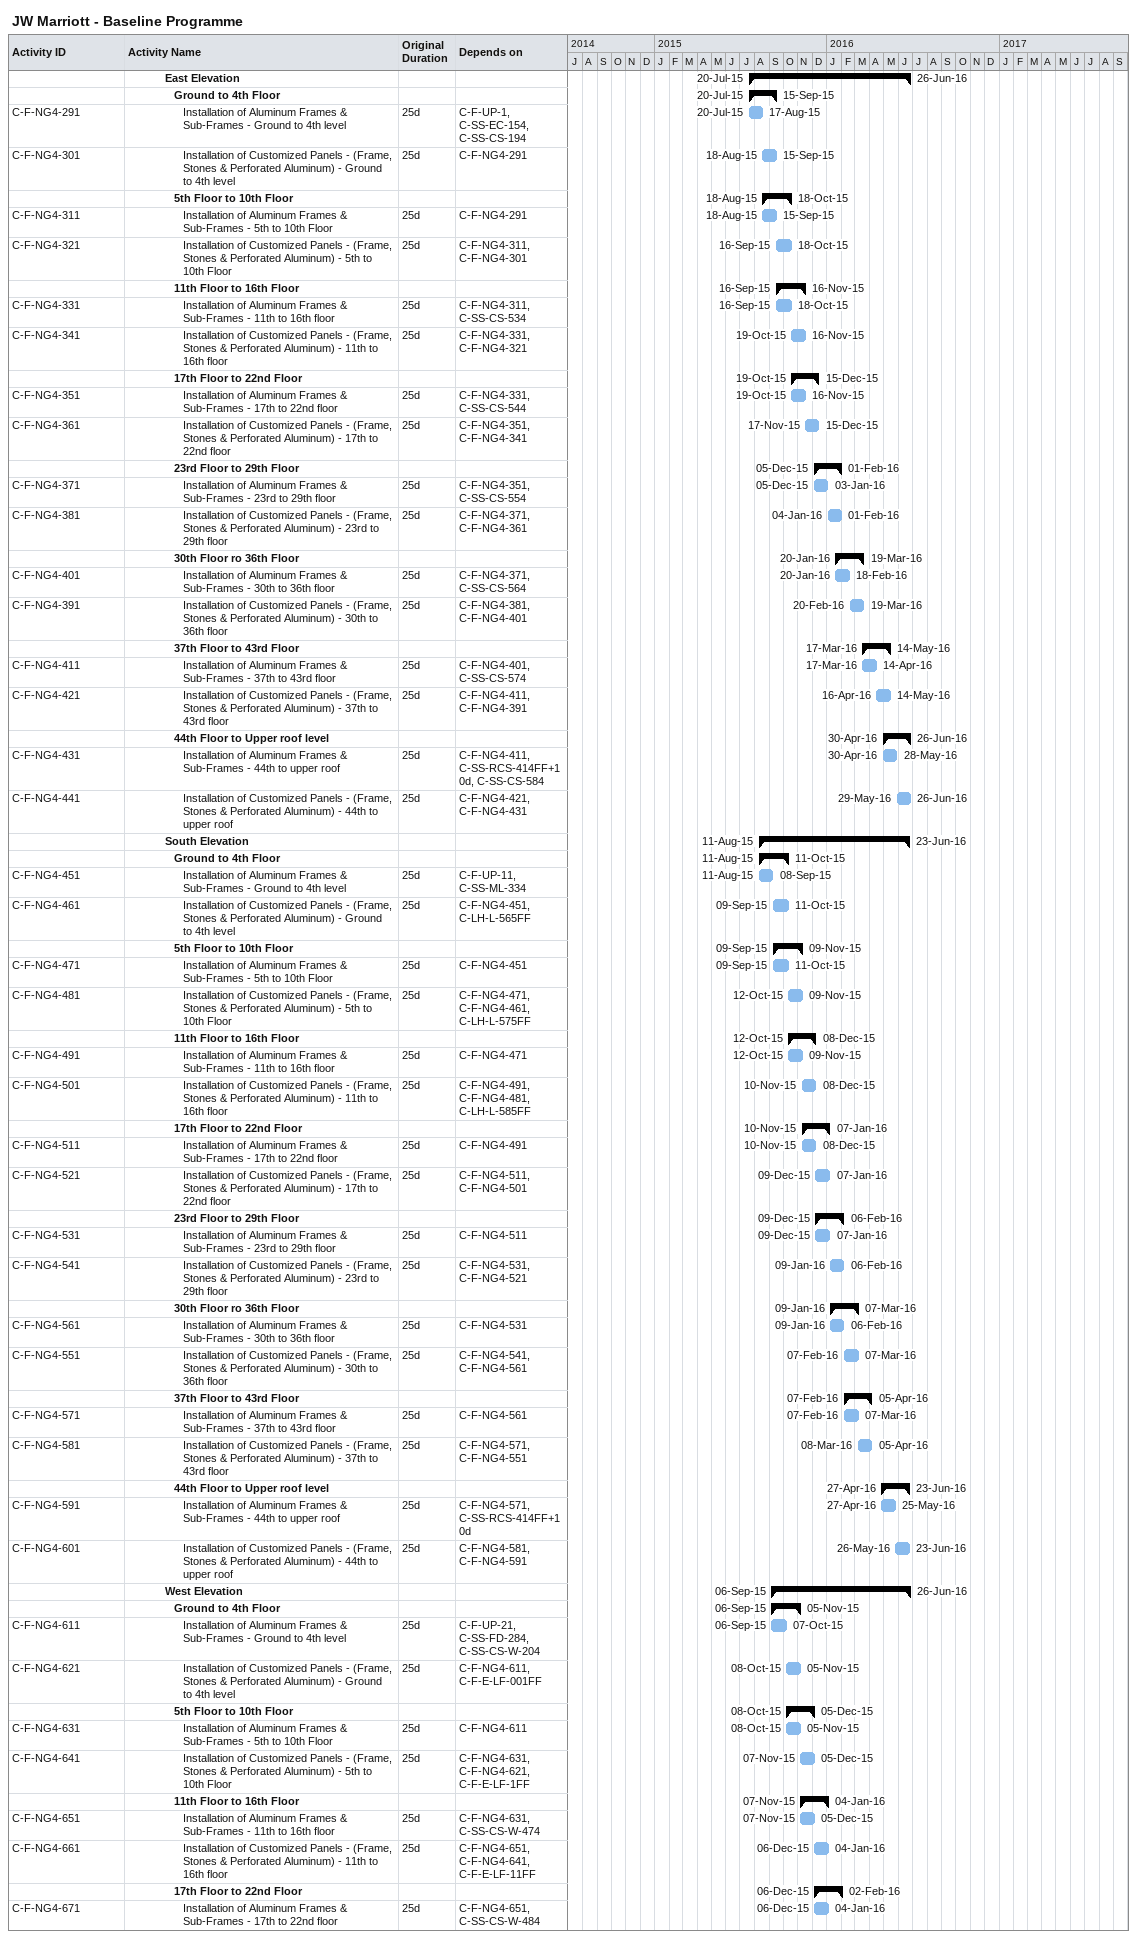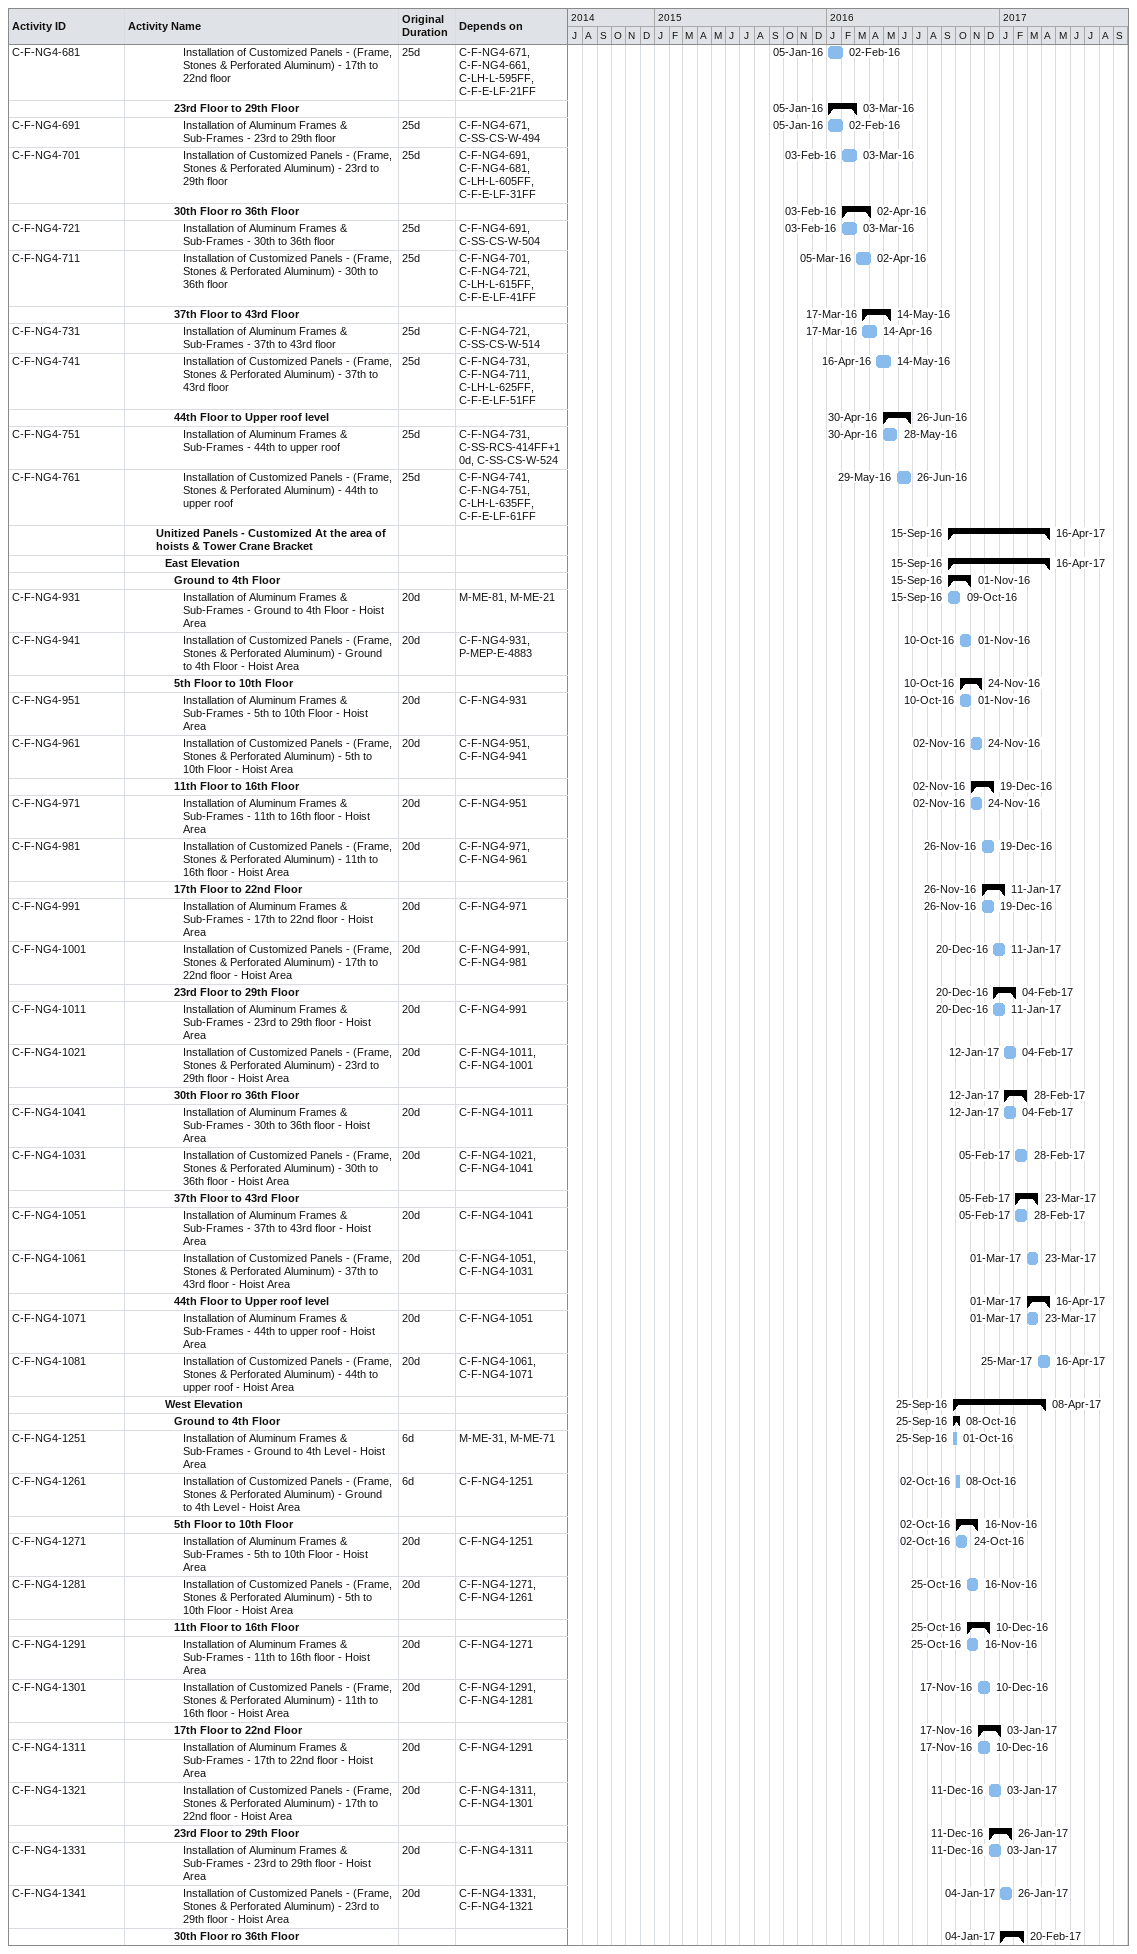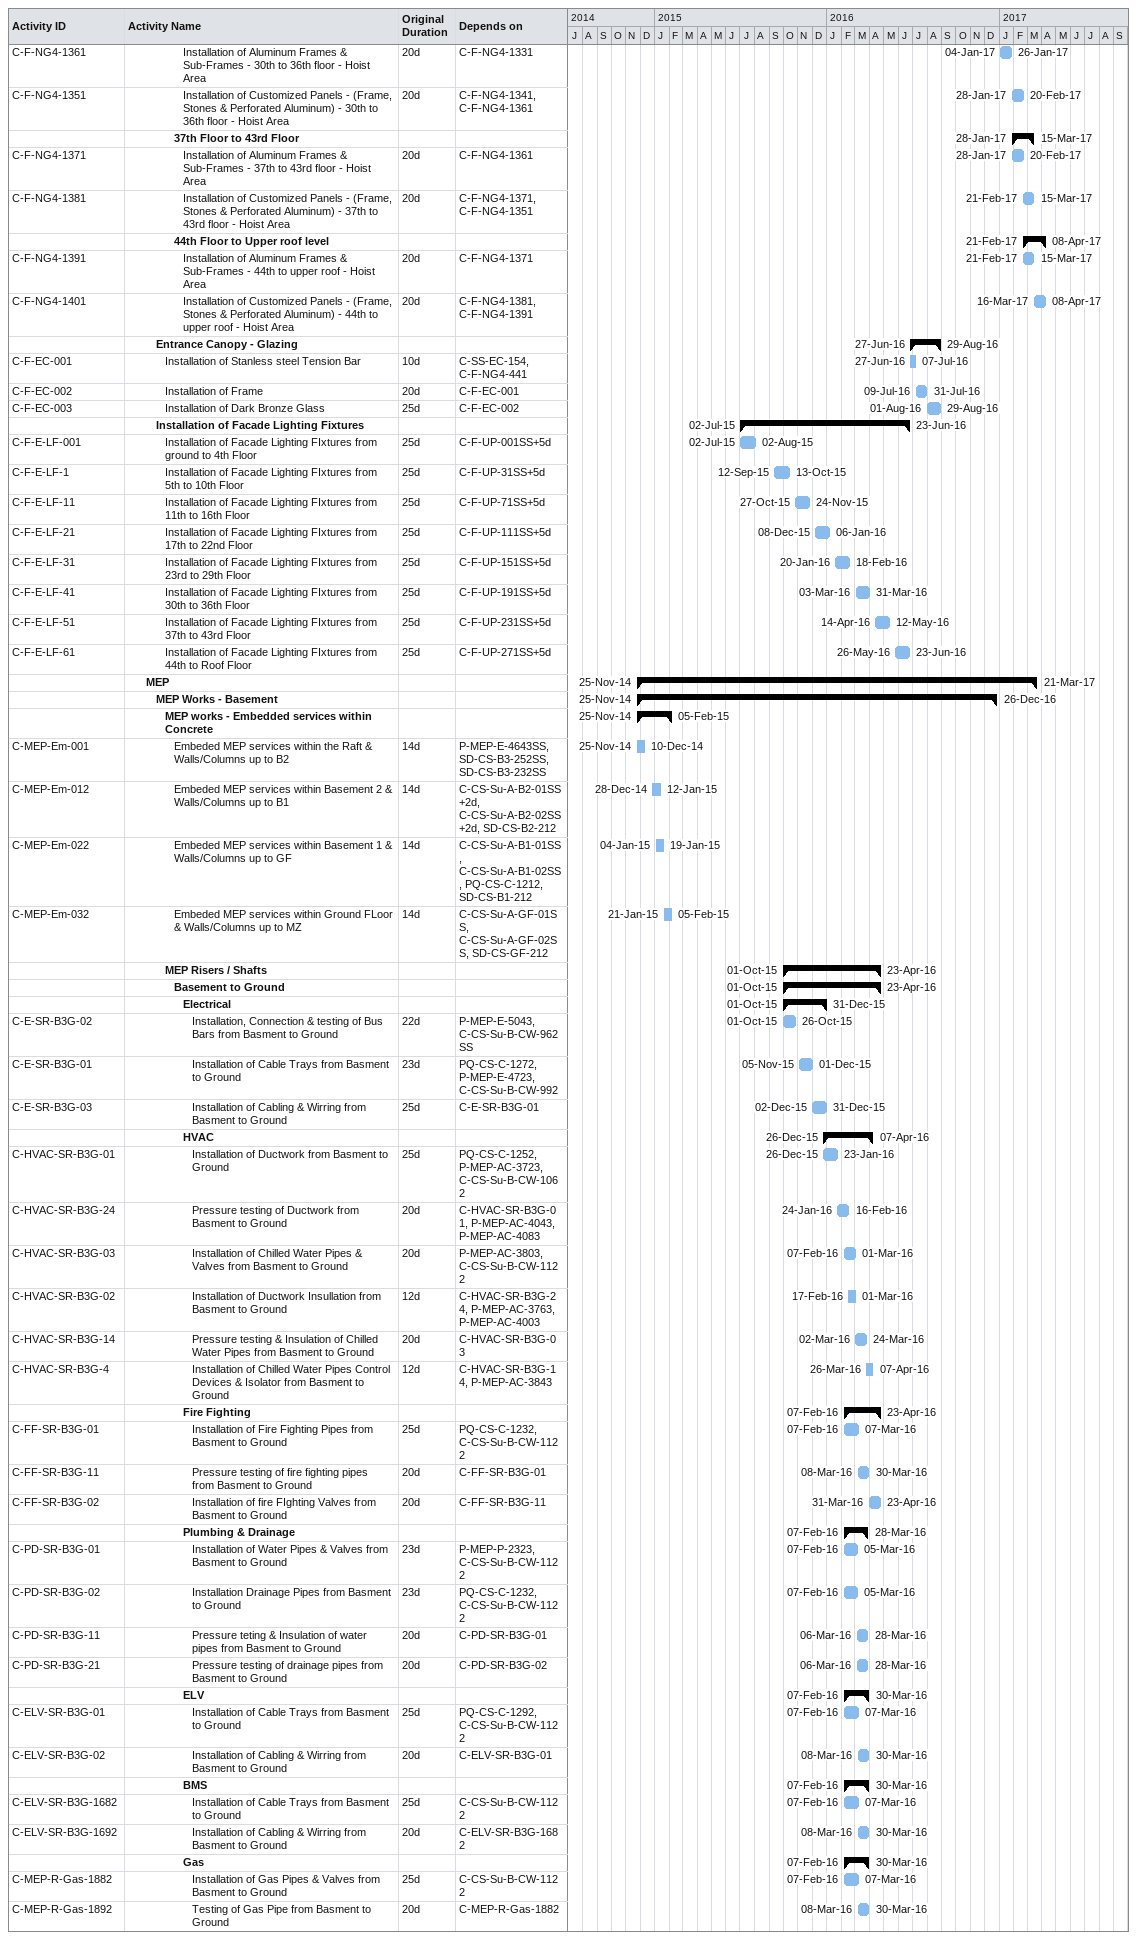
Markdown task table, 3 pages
JW Marriott - Baseline Programme

| ID | Level | Task | Original duration | Start | Finish | Predecessors |
|---|---|---|---|---|---|---|
|  | 5 | **East Elevation** |  | 2015-07-20 | 2016-06-26 |  |
|  | 6 | **Ground to 4th Floor** |  | 2015-07-20 | 2015-09-15 |  |
| C-F-NG4-291 | 7 | Installation of Aluminum Frames & Sub-Frames - Ground to 4th level | 25d | 2015-07-20 | 2015-08-17 | C-F-UP-1, C-SS-EC-154, C-SS-CS-194 |
| C-F-NG4-301 | 7 | Installation of Customized Panels - (Frame, Stones & Perforated Aluminum) - Ground to 4th level | 25d | 2015-08-18 | 2015-09-15 | C-F-NG4-291 |
|  | 6 | **5th Floor to 10th Floor** |  | 2015-08-18 | 2015-10-18 |  |
| C-F-NG4-311 | 7 | Installation of Aluminum Frames & Sub-Frames - 5th to 10th Floor | 25d | 2015-08-18 | 2015-09-15 | C-F-NG4-291 |
| C-F-NG4-321 | 7 | Installation of Customized Panels - (Frame, Stones & Perforated Aluminum) - 5th to 10th Floor | 25d | 2015-09-16 | 2015-10-18 | C-F-NG4-311, C-F-NG4-301 |
|  | 6 | **11th Floor to 16th Floor** |  | 2015-09-16 | 2015-11-16 |  |
| C-F-NG4-331 | 7 | Installation of Aluminum Frames & Sub-Frames - 11th to 16th floor | 25d | 2015-09-16 | 2015-10-18 | C-F-NG4-311, C-SS-CS-534 |
| C-F-NG4-341 | 7 | Installation of Customized Panels - (Frame, Stones & Perforated Aluminum) - 11th to 16th floor | 25d | 2015-10-19 | 2015-11-16 | C-F-NG4-331, C-F-NG4-321 |
|  | 6 | **17th Floor to 22nd Floor** |  | 2015-10-19 | 2015-12-15 |  |
| C-F-NG4-351 | 7 | Installation of Aluminum Frames & Sub-Frames - 17th to 22nd floor | 25d | 2015-10-19 | 2015-11-16 | C-F-NG4-331, C-SS-CS-544 |
| C-F-NG4-361 | 7 | Installation of Customized Panels - (Frame, Stones & Perforated Aluminum) - 17th to 22nd floor | 25d | 2015-11-17 | 2015-12-15 | C-F-NG4-351, C-F-NG4-341 |
|  | 6 | **23rd Floor to 29th Floor** |  | 2015-12-05 | 2016-02-01 |  |
| C-F-NG4-371 | 7 | Installation of Aluminum Frames & Sub-Frames - 23rd to 29th floor | 25d | 2015-12-05 | 2016-01-03 | C-F-NG4-351, C-SS-CS-554 |
| C-F-NG4-381 | 7 | Installation of Customized Panels - (Frame, Stones & Perforated Aluminum) - 23rd to 29th floor | 25d | 2016-01-04 | 2016-02-01 | C-F-NG4-371, C-F-NG4-361 |
|  | 6 | **30th Floor ro 36th Floor** |  | 2016-01-20 | 2016-03-19 |  |
| C-F-NG4-401 | 7 | Installation of Aluminum Frames & Sub-Frames - 30th to 36th floor | 25d | 2016-01-20 | 2016-02-18 | C-F-NG4-371, C-SS-CS-564 |
| C-F-NG4-391 | 7 | Installation of Customized Panels - (Frame, Stones & Perforated Aluminum) - 30th to 36th floor | 25d | 2016-02-20 | 2016-03-19 | C-F-NG4-381, C-F-NG4-401 |
|  | 6 | **37th Floor to 43rd Floor** |  | 2016-03-17 | 2016-05-14 |  |
| C-F-NG4-411 | 7 | Installation of Aluminum Frames & Sub-Frames - 37th to 43rd floor | 25d | 2016-03-17 | 2016-04-14 | C-F-NG4-401, C-SS-CS-574 |
| C-F-NG4-421 | 7 | Installation of Customized Panels - (Frame, Stones & Perforated Aluminum) - 37th to 43rd floor | 25d | 2016-04-16 | 2016-05-14 | C-F-NG4-411, C-F-NG4-391 |
|  | 6 | **44th Floor to Upper roof level** |  | 2016-04-30 | 2016-06-26 |  |
| C-F-NG4-431 | 7 | Installation of Aluminum Frames & Sub-Frames - 44th to upper roof | 25d | 2016-04-30 | 2016-05-28 | C-F-NG4-411, C-SS-RCS-414FF+10d, C-SS-CS-584 |
| C-F-NG4-441 | 7 | Installation of Customized Panels - (Frame, Stones & Perforated Aluminum) - 44th to upper roof | 25d | 2016-05-29 | 2016-06-26 | C-F-NG4-421, C-F-NG4-431 |
|  | 5 | **South Elevation** |  | 2015-08-11 | 2016-06-23 |  |
|  | 6 | **Ground to 4th Floor** |  | 2015-08-11 | 2015-10-11 |  |
| C-F-NG4-451 | 7 | Installation of Aluminum Frames & Sub-Frames - Ground to 4th level | 25d | 2015-08-11 | 2015-09-08 | C-F-UP-11, C-SS-ML-334 |
| C-F-NG4-461 | 7 | Installation of Customized Panels - (Frame, Stones & Perforated Aluminum) - Ground to 4th level | 25d | 2015-09-09 | 2015-10-11 | C-F-NG4-451, C-LH-L-565FF |
|  | 6 | **5th Floor to 10th Floor** |  | 2015-09-09 | 2015-11-09 |  |
| C-F-NG4-471 | 7 | Installation of Aluminum Frames & Sub-Frames - 5th to 10th Floor | 25d | 2015-09-09 | 2015-10-11 | C-F-NG4-451 |
| C-F-NG4-481 | 7 | Installation of Customized Panels - (Frame, Stones & Perforated Aluminum) - 5th to 10th Floor | 25d | 2015-10-12 | 2015-11-09 | C-F-NG4-471, C-F-NG4-461, C-LH-L-575FF |
|  | 6 | **11th Floor to 16th Floor** |  | 2015-10-12 | 2015-12-08 |  |
| C-F-NG4-491 | 7 | Installation of Aluminum Frames & Sub-Frames - 11th to 16th floor | 25d | 2015-10-12 | 2015-11-09 | C-F-NG4-471 |
| C-F-NG4-501 | 7 | Installation of Customized Panels - (Frame, Stones & Perforated Aluminum) - 11th to 16th floor | 25d | 2015-11-10 | 2015-12-08 | C-F-NG4-491, C-F-NG4-481, C-LH-L-585FF |
|  | 6 | **17th Floor to 22nd Floor** |  | 2015-11-10 | 2016-01-07 |  |
| C-F-NG4-511 | 7 | Installation of Aluminum Frames & Sub-Frames - 17th to 22nd floor | 25d | 2015-11-10 | 2015-12-08 | C-F-NG4-491 |
| C-F-NG4-521 | 7 | Installation of Customized Panels - (Frame, Stones & Perforated Aluminum) - 17th to 22nd floor | 25d | 2015-12-09 | 2016-01-07 | C-F-NG4-511, C-F-NG4-501 |
|  | 6 | **23rd Floor to 29th Floor** |  | 2015-12-09 | 2016-02-06 |  |
| C-F-NG4-531 | 7 | Installation of Aluminum Frames & Sub-Frames - 23rd to 29th floor | 25d | 2015-12-09 | 2016-01-07 | C-F-NG4-511 |
| C-F-NG4-541 | 7 | Installation of Customized Panels - (Frame, Stones & Perforated Aluminum) - 23rd to 29th floor | 25d | 2016-01-09 | 2016-02-06 | C-F-NG4-531, C-F-NG4-521 |
|  | 6 | **30th Floor ro 36th Floor** |  | 2016-01-09 | 2016-03-07 |  |
| C-F-NG4-561 | 7 | Installation of Aluminum Frames & Sub-Frames - 30th to 36th floor | 25d | 2016-01-09 | 2016-02-06 | C-F-NG4-531 |
| C-F-NG4-551 | 7 | Installation of Customized Panels - (Frame, Stones & Perforated Aluminum) - 30th to 36th floor | 25d | 2016-02-07 | 2016-03-07 | C-F-NG4-541, C-F-NG4-561 |
|  | 6 | **37th Floor to 43rd Floor** |  | 2016-02-07 | 2016-04-05 |  |
| C-F-NG4-571 | 7 | Installation of Aluminum Frames & Sub-Frames - 37th to 43rd floor | 25d | 2016-02-07 | 2016-03-07 | C-F-NG4-561 |
| C-F-NG4-581 | 7 | Installation of Customized Panels - (Frame, Stones & Perforated Aluminum) - 37th to 43rd floor | 25d | 2016-03-08 | 2016-04-05 | C-F-NG4-571, C-F-NG4-551 |
|  | 6 | **44th Floor to Upper roof level** |  | 2016-04-27 | 2016-06-23 |  |
| C-F-NG4-591 | 7 | Installation of Aluminum Frames & Sub-Frames - 44th to upper roof | 25d | 2016-04-27 | 2016-05-25 | C-F-NG4-571, C-SS-RCS-414FF+10d |
| C-F-NG4-601 | 7 | Installation of Customized Panels - (Frame, Stones & Perforated Aluminum) - 44th to upper roof | 25d | 2016-05-26 | 2016-06-23 | C-F-NG4-581, C-F-NG4-591 |
|  | 5 | **West Elevation** |  | 2015-09-06 | 2016-06-26 |  |
|  | 6 | **Ground to 4th Floor** |  | 2015-09-06 | 2015-11-05 |  |
| C-F-NG4-611 | 7 | Installation of Aluminum Frames & Sub-Frames - Ground to 4th level | 25d | 2015-09-06 | 2015-10-07 | C-F-UP-21, C-SS-FD-284, C-SS-CS-W-204 |
| C-F-NG4-621 | 7 | Installation of Customized Panels - (Frame, Stones & Perforated Aluminum) - Ground to 4th level | 25d | 2015-10-08 | 2015-11-05 | C-F-NG4-611, C-F-E-LF-001FF |
|  | 6 | **5th Floor to 10th Floor** |  | 2015-10-08 | 2015-12-05 |  |
| C-F-NG4-631 | 7 | Installation of Aluminum Frames & Sub-Frames - 5th to 10th Floor | 25d | 2015-10-08 | 2015-11-05 | C-F-NG4-611 |
| C-F-NG4-641 | 7 | Installation of Customized Panels - (Frame, Stones & Perforated Aluminum) - 5th to 10th Floor | 25d | 2015-11-07 | 2015-12-05 | C-F-NG4-631, C-F-NG4-621, C-F-E-LF-1FF |
|  | 6 | **11th Floor to 16th Floor** |  | 2015-11-07 | 2016-01-04 |  |
| C-F-NG4-651 | 7 | Installation of Aluminum Frames & Sub-Frames - 11th to 16th floor | 25d | 2015-11-07 | 2015-12-05 | C-F-NG4-631, C-SS-CS-W-474 |
| C-F-NG4-661 | 7 | Installation of Customized Panels - (Frame, Stones & Perforated Aluminum) - 11th to 16th floor | 25d | 2015-12-06 | 2016-01-04 | C-F-NG4-651, C-F-NG4-641, C-F-E-LF-11FF |
|  | 6 | **17th Floor to 22nd Floor** |  | 2015-12-06 | 2016-02-02 |  |
| C-F-NG4-671 | 7 | Installation of Aluminum Frames & Sub-Frames - 17th to 22nd floor | 25d | 2015-12-06 | 2016-01-04 | C-F-NG4-651, C-SS-CS-W-484 |
| C-F-NG4-681 | 7 | Installation of Customized Panels - (Frame, Stones & Perforated Aluminum) - 17th to 22nd floor | 25d | 2016-01-05 | 2016-02-02 | C-F-NG4-671, C-F-NG4-661, C-LH-L-595FF, C-F-E-LF-21FF |
|  | 6 | **23rd Floor to 29th Floor** |  | 2016-01-05 | 2016-03-03 |  |
| C-F-NG4-691 | 7 | Installation of Aluminum Frames & Sub-Frames - 23rd to 29th floor | 25d | 2016-01-05 | 2016-02-02 | C-F-NG4-671, C-SS-CS-W-494 |
| C-F-NG4-701 | 7 | Installation of Customized Panels - (Frame, Stones & Perforated Aluminum) - 23rd to 29th floor | 25d | 2016-02-03 | 2016-03-03 | C-F-NG4-691, C-F-NG4-681, C-LH-L-605FF, C-F-E-LF-31FF |
|  | 6 | **30th Floor ro 36th Floor** |  | 2016-02-03 | 2016-04-02 |  |
| C-F-NG4-721 | 7 | Installation of Aluminum Frames & Sub-Frames - 30th to 36th floor | 25d | 2016-02-03 | 2016-03-03 | C-F-NG4-691, C-SS-CS-W-504 |
| C-F-NG4-711 | 7 | Installation of Customized Panels - (Frame, Stones & Perforated Aluminum) - 30th to 36th floor | 25d | 2016-03-05 | 2016-04-02 | C-F-NG4-701, C-F-NG4-721, C-LH-L-615FF, C-F-E-LF-41FF |
|  | 6 | **37th Floor to 43rd Floor** |  | 2016-03-17 | 2016-05-14 |  |
| C-F-NG4-731 | 7 | Installation of Aluminum Frames & Sub-Frames - 37th to 43rd floor | 25d | 2016-03-17 | 2016-04-14 | C-F-NG4-721, C-SS-CS-W-514 |
| C-F-NG4-741 | 7 | Installation of Customized Panels - (Frame, Stones & Perforated Aluminum) - 37th to 43rd floor | 25d | 2016-04-16 | 2016-05-14 | C-F-NG4-731, C-F-NG4-711, C-LH-L-625FF, C-F-E-LF-51FF |
|  | 6 | **44th Floor to Upper roof level** |  | 2016-04-30 | 2016-06-26 |  |
| C-F-NG4-751 | 7 | Installation of Aluminum Frames & Sub-Frames - 44th to upper roof | 25d | 2016-04-30 | 2016-05-28 | C-F-NG4-731, C-SS-RCS-414FF+10d, C-SS-CS-W-524 |
| C-F-NG4-761 | 7 | Installation of Customized Panels - (Frame, Stones & Perforated Aluminum) - 44th to upper roof | 25d | 2016-05-29 | 2016-06-26 | C-F-NG4-741, C-F-NG4-751, C-LH-L-635FF, C-F-E-LF-61FF |
|  | 4 | **Unitized Panels - Customized At the area of hoists & Tower Crane Bracket** |  | 2016-09-15 | 2017-04-16 |  |
|  | 5 | **East Elevation** |  | 2016-09-15 | 2017-04-16 |  |
|  | 6 | **Ground to 4th Floor** |  | 2016-09-15 | 2016-11-01 |  |
| C-F-NG4-931 | 7 | Installation of Aluminum Frames & Sub-Frames - Ground to 4th Floor - Hoist Area | 20d | 2016-09-15 | 2016-10-09 | M-ME-81, M-ME-21 |
| C-F-NG4-941 | 7 | Installation of Customized Panels - (Frame, Stones & Perforated Aluminum) - Ground to 4th Floor - Hoist Area | 20d | 2016-10-10 | 2016-11-01 | C-F-NG4-931, P-MEP-E-4883 |
|  | 6 | **5th Floor to 10th Floor** |  | 2016-10-10 | 2016-11-24 |  |
| C-F-NG4-951 | 7 | Installation of Aluminum Frames & Sub-Frames - 5th to 10th Floor - Hoist Area | 20d | 2016-10-10 | 2016-11-01 | C-F-NG4-931 |
| C-F-NG4-961 | 7 | Installation of Customized Panels - (Frame, Stones & Perforated Aluminum) - 5th to 10th Floor - Hoist Area | 20d | 2016-11-02 | 2016-11-24 | C-F-NG4-951, C-F-NG4-941 |
|  | 6 | **11th Floor to 16th Floor** |  | 2016-11-02 | 2016-12-19 |  |
| C-F-NG4-971 | 7 | Installation of Aluminum Frames & Sub-Frames - 11th to 16th floor - Hoist Area | 20d | 2016-11-02 | 2016-11-24 | C-F-NG4-951 |
| C-F-NG4-981 | 7 | Installation of Customized Panels - (Frame, Stones & Perforated Aluminum) - 11th to 16th floor - Hoist Area | 20d | 2016-11-26 | 2016-12-19 | C-F-NG4-971, C-F-NG4-961 |
|  | 6 | **17th Floor to 22nd Floor** |  | 2016-11-26 | 2017-01-11 |  |
| C-F-NG4-991 | 7 | Installation of Aluminum Frames & Sub-Frames - 17th to 22nd floor - Hoist Area | 20d | 2016-11-26 | 2016-12-19 | C-F-NG4-971 |
| C-F-NG4-1001 | 7 | Installation of Customized Panels - (Frame, Stones & Perforated Aluminum) - 17th to 22nd floor - Hoist Area | 20d | 2016-12-20 | 2017-01-11 | C-F-NG4-991, C-F-NG4-981 |
|  | 6 | **23rd Floor to 29th Floor** |  | 2016-12-20 | 2017-02-04 |  |
| C-F-NG4-1011 | 7 | Installation of Aluminum Frames & Sub-Frames - 23rd to 29th floor - Hoist Area | 20d | 2016-12-20 | 2017-01-11 | C-F-NG4-991 |
| C-F-NG4-1021 | 7 | Installation of Customized Panels - (Frame, Stones & Perforated Aluminum) - 23rd to 29th floor - Hoist Area | 20d | 2017-01-12 | 2017-02-04 | C-F-NG4-1011, C-F-NG4-1001 |
|  | 6 | **30th Floor ro 36th Floor** |  | 2017-01-12 | 2017-02-28 |  |
| C-F-NG4-1041 | 7 | Installation of Aluminum Frames & Sub-Frames - 30th to 36th floor - Hoist Area | 20d | 2017-01-12 | 2017-02-04 | C-F-NG4-1011 |
| C-F-NG4-1031 | 7 | Installation of Customized Panels - (Frame, Stones & Perforated Aluminum) - 30th to 36th floor - Hoist Area | 20d | 2017-02-05 | 2017-02-28 | C-F-NG4-1021, C-F-NG4-1041 |
|  | 6 | **37th Floor to 43rd Floor** |  | 2017-02-05 | 2017-03-23 |  |
| C-F-NG4-1051 | 7 | Installation of Aluminum Frames & Sub-Frames - 37th to 43rd floor - Hoist Area | 20d | 2017-02-05 | 2017-02-28 | C-F-NG4-1041 |
| C-F-NG4-1061 | 7 | Installation of Customized Panels - (Frame, Stones & Perforated Aluminum) - 37th to 43rd floor - Hoist Area | 20d | 2017-03-01 | 2017-03-23 | C-F-NG4-1051, C-F-NG4-1031 |
|  | 6 | **44th Floor to Upper roof level** |  | 2017-03-01 | 2017-04-16 |  |
| C-F-NG4-1071 | 7 | Installation of Aluminum Frames & Sub-Frames - 44th to upper roof - Hoist Area | 20d | 2017-03-01 | 2017-03-23 | C-F-NG4-1051 |
| C-F-NG4-1081 | 7 | Installation of Customized Panels - (Frame, Stones & Perforated Aluminum) - 44th to upper roof - Hoist Area | 20d | 2017-03-25 | 2017-04-16 | C-F-NG4-1061, C-F-NG4-1071 |
|  | 5 | **West Elevation** |  | 2016-09-25 | 2017-04-08 |  |
|  | 6 | **Ground to 4th Floor** |  | 2016-09-25 | 2016-10-08 |  |
| C-F-NG4-1251 | 7 | Installation of Aluminum Frames & Sub-Frames - Ground to 4th Level - Hoist Area | 6d | 2016-09-25 | 2016-10-01 | M-ME-31, M-ME-71 |
| C-F-NG4-1261 | 7 | Installation of Customized Panels - (Frame, Stones & Perforated Aluminum) - Ground to 4th Level - Hoist Area | 6d | 2016-10-02 | 2016-10-08 | C-F-NG4-1251 |
|  | 6 | **5th Floor to 10th Floor** |  | 2016-10-02 | 2016-11-16 |  |
| C-F-NG4-1271 | 7 | Installation of Aluminum Frames & Sub-Frames - 5th to 10th Floor - Hoist Area | 20d | 2016-10-02 | 2016-10-24 | C-F-NG4-1251 |
| C-F-NG4-1281 | 7 | Installation of Customized Panels - (Frame, Stones & Perforated Aluminum) - 5th to 10th Floor - Hoist Area | 20d | 2016-10-25 | 2016-11-16 | C-F-NG4-1271, C-F-NG4-1261 |
|  | 6 | **11th Floor to 16th Floor** |  | 2016-10-25 | 2016-12-10 |  |
| C-F-NG4-1291 | 7 | Installation of Aluminum Frames & Sub-Frames - 11th to 16th floor - Hoist Area | 20d | 2016-10-25 | 2016-11-16 | C-F-NG4-1271 |
| C-F-NG4-1301 | 7 | Installation of Customized Panels - (Frame, Stones & Perforated Aluminum) - 11th to 16th floor - Hoist Area | 20d | 2016-11-17 | 2016-12-10 | C-F-NG4-1291, C-F-NG4-1281 |
|  | 6 | **17th Floor to 22nd Floor** |  | 2016-11-17 | 2017-01-03 |  |
| C-F-NG4-1311 | 7 | Installation of Aluminum Frames & Sub-Frames - 17th to 22nd floor - Hoist Area | 20d | 2016-11-17 | 2016-12-10 | C-F-NG4-1291 |
| C-F-NG4-1321 | 7 | Installation of Customized Panels - (Frame, Stones & Perforated Aluminum) - 17th to 22nd floor - Hoist Area | 20d | 2016-12-11 | 2017-01-03 | C-F-NG4-1311, C-F-NG4-1301 |
|  | 6 | **23rd Floor to 29th Floor** |  | 2016-12-11 | 2017-01-26 |  |
| C-F-NG4-1331 | 7 | Installation of Aluminum Frames & Sub-Frames - 23rd to 29th floor - Hoist Area | 20d | 2016-12-11 | 2017-01-03 | C-F-NG4-1311 |
| C-F-NG4-1341 | 7 | Installation of Customized Panels - (Frame, Stones & Perforated Aluminum) - 23rd to 29th floor - Hoist Area | 20d | 2017-01-04 | 2017-01-26 | C-F-NG4-1331, C-F-NG4-1321 |
|  | 6 | **30th Floor ro 36th Floor** |  | 2017-01-04 | 2017-02-20 |  |
| C-F-NG4-1361 | 7 | Installation of Aluminum Frames & Sub-Frames - 30th to 36th floor - Hoist Area | 20d | 2017-01-04 | 2017-01-26 | C-F-NG4-1331 |
| C-F-NG4-1351 | 7 | Installation of Customized Panels - (Frame, Stones & Perforated Aluminum) - 30th to 36th floor - Hoist Area | 20d | 2017-01-28 | 2017-02-20 | C-F-NG4-1341, C-F-NG4-1361 |
|  | 6 | **37th Floor to 43rd Floor** |  | 2017-01-28 | 2017-03-15 |  |
| C-F-NG4-1371 | 7 | Installation of Aluminum Frames & Sub-Frames - 37th to 43rd floor - Hoist Area | 20d | 2017-01-28 | 2017-02-20 | C-F-NG4-1361 |
| C-F-NG4-1381 | 7 | Installation of Customized Panels - (Frame, Stones & Perforated Aluminum) - 37th to 43rd floor - Hoist Area | 20d | 2017-02-21 | 2017-03-15 | C-F-NG4-1371, C-F-NG4-1351 |
|  | 6 | **44th Floor to Upper roof level** |  | 2017-02-21 | 2017-04-08 |  |
| C-F-NG4-1391 | 7 | Installation of Aluminum Frames & Sub-Frames - 44th to upper roof - Hoist Area | 20d | 2017-02-21 | 2017-03-15 | C-F-NG4-1371 |
| C-F-NG4-1401 | 7 | Installation of Customized Panels - (Frame, Stones & Perforated Aluminum) - 44th to upper roof - Hoist Area | 20d | 2017-03-16 | 2017-04-08 | C-F-NG4-1381, C-F-NG4-1391 |
|  | 4 | **Entrance Canopy - Glazing** |  | 2016-06-27 | 2016-08-29 |  |
| C-F-EC-001 | 5 | Installation of Stanless steel Tension Bar | 10d | 2016-06-27 | 2016-07-07 | C-SS-EC-154, C-F-NG4-441 |
| C-F-EC-002 | 5 | Installation of Frame | 20d | 2016-07-09 | 2016-07-31 | C-F-EC-001 |
| C-F-EC-003 | 5 | Installation of Dark Bronze Glass | 25d | 2016-08-01 | 2016-08-29 | C-F-EC-002 |
|  | 4 | **Installation of Facade Lighting Fixtures** |  | 2015-07-02 | 2016-06-23 |  |
| C-F-E-LF-001 | 5 | Installation of Facade Lighting FIxtures from ground to 4th Floor | 25d | 2015-07-02 | 2015-08-02 | C-F-UP-001SS+5d |
| C-F-E-LF-1 | 5 | Installation of Facade Lighting FIxtures from 5th to 10th Floor | 25d | 2015-09-12 | 2015-10-13 | C-F-UP-31SS+5d |
| C-F-E-LF-11 | 5 | Installation of Facade Lighting FIxtures from 11th to 16th Floor | 25d | 2015-10-27 | 2015-11-24 | C-F-UP-71SS+5d |
| C-F-E-LF-21 | 5 | Installation of Facade Lighting FIxtures from 17th to 22nd Floor | 25d | 2015-12-08 | 2016-01-06 | C-F-UP-111SS+5d |
| C-F-E-LF-31 | 5 | Installation of Facade Lighting FIxtures from 23rd to 29th Floor | 25d | 2016-01-20 | 2016-02-18 | C-F-UP-151SS+5d |
| C-F-E-LF-41 | 5 | Installation of Facade Lighting FIxtures from 30th to 36th Floor | 25d | 2016-03-03 | 2016-03-31 | C-F-UP-191SS+5d |
| C-F-E-LF-51 | 5 | Installation of Facade Lighting FIxtures from 37th to 43rd Floor | 25d | 2016-04-14 | 2016-05-12 | C-F-UP-231SS+5d |
| C-F-E-LF-61 | 5 | Installation of Facade Lighting FIxtures from 44th to Roof Floor | 25d | 2016-05-26 | 2016-06-23 | C-F-UP-271SS+5d |
|  | 3 | **MEP** |  | 2014-11-25 | 2017-03-21 |  |
|  | 4 | **MEP Works - Basement** |  | 2014-11-25 | 2016-12-26 |  |
|  | 5 | **MEP works - Embedded services within Concrete** |  | 2014-11-25 | 2015-02-05 |  |
| C-MEP-Em-001 | 6 | Embeded MEP services within the Raft & Walls/Columns up to B2 | 14d | 2014-11-25 | 2014-12-10 | P-MEP-E-4643SS, SD-CS-B3-252SS, SD-CS-B3-232SS |
| C-MEP-Em-012 | 6 | Embeded MEP services within Basement 2 & Walls/Columns up to B1 | 14d | 2014-12-28 | 2015-01-12 | C-CS-Su-A-B2-01SS+2d, C-CS-Su-A-B2-02SS+2d, SD-CS-B2-212 |
| C-MEP-Em-022 | 6 | Embeded MEP services within Basement 1 & Walls/Columns up to GF | 14d | 2015-01-04 | 2015-01-19 | C-CS-Su-A-B1-01SS, C-CS-Su-A-B1-02SS, PQ-CS-C-1212, SD-CS-B1-212 |
| C-MEP-Em-032 | 6 | Embeded MEP services within Ground FLoor & Walls/Columns up to MZ | 14d | 2015-01-21 | 2015-02-05 | C-CS-Su-A-GF-01SS, C-CS-Su-A-GF-02SS, SD-CS-GF-212 |
|  | 5 | **MEP Risers / Shafts** |  | 2015-10-01 | 2016-04-23 |  |
|  | 6 | **Basement to Ground** |  | 2015-10-01 | 2016-04-23 |  |
|  | 7 | **Electrical** |  | 2015-10-01 | 2015-12-31 |  |
| C-E-SR-B3G-02 | 8 | Installation, Connection & testing of Bus Bars from Basment to Ground | 22d | 2015-10-01 | 2015-10-26 | P-MEP-E-5043, C-CS-Su-B-CW-962SS |
| C-E-SR-B3G-01 | 8 | Installation of Cable Trays from Basment to Ground | 23d | 2015-11-05 | 2015-12-01 | PQ-CS-C-1272, P-MEP-E-4723, C-CS-Su-B-CW-992 |
| C-E-SR-B3G-03 | 8 | Installation of Cabling & Wirring from Basment to Ground | 25d | 2015-12-02 | 2015-12-31 | C-E-SR-B3G-01 |
|  | 7 | **HVAC** |  | 2015-12-26 | 2016-04-07 |  |
| C-HVAC-SR-B3G-01 | 8 | Installation of Ductwork from Basment to Ground | 25d | 2015-12-26 | 2016-01-23 | PQ-CS-C-1252, P-MEP-AC-3723, C-CS-Su-B-CW-1062 |
| C-HVAC-SR-B3G-24 | 8 | Pressure testing of Ductwork from Basment to Ground | 20d | 2016-01-24 | 2016-02-16 | C-HVAC-SR-B3G-01, P-MEP-AC-4043, P-MEP-AC-4083 |
| C-HVAC-SR-B3G-03 | 8 | Installation of Chilled Water Pipes & Valves from Basment to Ground | 20d | 2016-02-07 | 2016-03-01 | P-MEP-AC-3803, C-CS-Su-B-CW-1122 |
| C-HVAC-SR-B3G-02 | 8 | Installation of Ductwork Insullation from Basment to Ground | 12d | 2016-02-17 | 2016-03-01 | C-HVAC-SR-B3G-24, P-MEP-AC-3763, P-MEP-AC-4003 |
| C-HVAC-SR-B3G-14 | 8 | Pressure testing & Insulation of Chilled Water Pipes from Basment to Ground | 20d | 2016-03-02 | 2016-03-24 | C-HVAC-SR-B3G-03 |
| C-HVAC-SR-B3G-4 | 8 | Installation of Chilled Water Pipes Control Devices & Isolator from Basment to Ground | 12d | 2016-03-26 | 2016-04-07 | C-HVAC-SR-B3G-14, P-MEP-AC-3843 |
|  | 7 | **Fire Fighting** |  | 2016-02-07 | 2016-04-23 |  |
| C-FF-SR-B3G-01 | 8 | Installation of Fire Fighting Pipes from Basment to Ground | 25d | 2016-02-07 | 2016-03-07 | PQ-CS-C-1232, C-CS-Su-B-CW-1122 |
| C-FF-SR-B3G-11 | 8 | Pressure testing of fire fighting pipes from Basment to Ground | 20d | 2016-03-08 | 2016-03-30 | C-FF-SR-B3G-01 |
| C-FF-SR-B3G-02 | 8 | Installation of fire FIghting Valves from Basment to Ground | 20d | 2016-03-31 | 2016-04-23 | C-FF-SR-B3G-11 |
|  | 7 | **Plumbing & Drainage** |  | 2016-02-07 | 2016-03-28 |  |
| C-PD-SR-B3G-01 | 8 | Installation of Water Pipes & Valves from Basment to Ground | 23d | 2016-02-07 | 2016-03-05 | P-MEP-P-2323, C-CS-Su-B-CW-1122 |
| C-PD-SR-B3G-02 | 8 | Installation Drainage Pipes from Basment to Ground | 23d | 2016-02-07 | 2016-03-05 | PQ-CS-C-1232, C-CS-Su-B-CW-1122 |
| C-PD-SR-B3G-11 | 8 | Pressure teting & Insulation of water pipes from Basment to Ground | 20d | 2016-03-06 | 2016-03-28 | C-PD-SR-B3G-01 |
| C-PD-SR-B3G-21 | 8 | Pressure testing of drainage pipes from Basment to Ground | 20d | 2016-03-06 | 2016-03-28 | C-PD-SR-B3G-02 |
|  | 7 | **ELV** |  | 2016-02-07 | 2016-03-30 |  |
| C-ELV-SR-B3G-01 | 8 | Installation of Cable Trays from Basment to Ground | 25d | 2016-02-07 | 2016-03-07 | PQ-CS-C-1292, C-CS-Su-B-CW-1122 |
| C-ELV-SR-B3G-02 | 8 | Installation of Cabling & Wirring from Basment to Ground | 20d | 2016-03-08 | 2016-03-30 | C-ELV-SR-B3G-01 |
|  | 7 | **BMS** |  | 2016-02-07 | 2016-03-30 |  |
| C-ELV-SR-B3G-1682 | 8 | Installation of Cable Trays from Basment to Ground | 25d | 2016-02-07 | 2016-03-07 | C-CS-Su-B-CW-1122 |
| C-ELV-SR-B3G-1692 | 8 | Installation of Cabling & Wirring from Basment to Ground | 20d | 2016-03-08 | 2016-03-30 | C-ELV-SR-B3G-1682 |
|  | 7 | **Gas** |  | 2016-02-07 | 2016-03-30 |  |
| C-MEP-R-Gas-1882 | 8 | Installation of Gas Pipes & Valves from Basment to Ground | 25d | 2016-02-07 | 2016-03-07 | C-CS-Su-B-CW-1122 |
| C-MEP-R-Gas-1892 | 8 | Testing of Gas Pipe from Basment to Ground | 20d | 2016-03-08 | 2016-03-30 | C-MEP-R-Gas-1882 |
